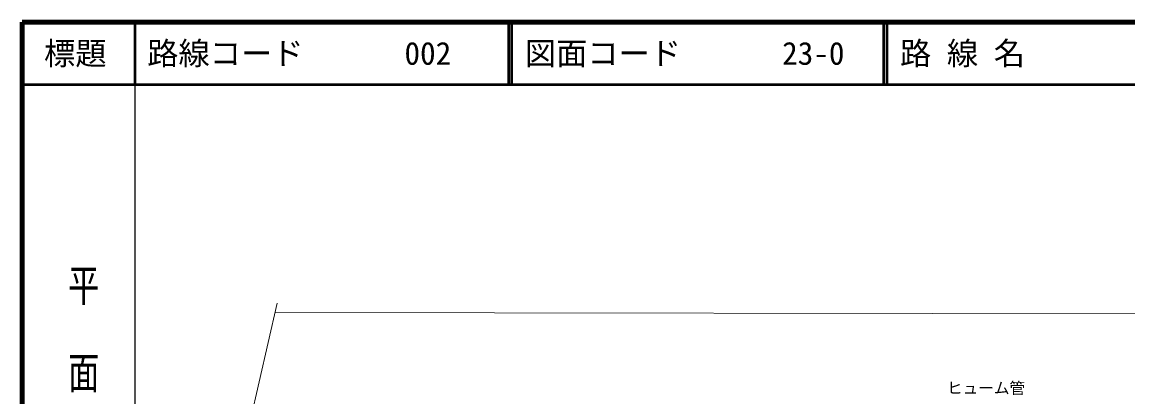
# Model space of a CAD drawing. Units: millimetres, scale not verified. Extents: x 40000 to 680000, y 20000 to 380000.
# Drawn here: x 40000 to 216817, y 320013 to 380000 of the extents above; entities that cross this region are included whole.
import ezdxf
from ezdxf.enums import TextEntityAlignment as Align

# ---------------------------------------------------------------- set-up
doc = ezdxf.new("R2010")
doc.units = ezdxf.units.MM
doc.header["$LTSCALE"] = 1000
for name, color, linetype, lineweight in [('M-TTL', 2, 'Continuous', 140), ('M-TTL-BAND', 7, 'Continuous', 25), ('M-TTL-LINE', 7, 'Continuous', 50), ('S-BGD-HTXT', 6, 'Continuous', 13)]:
    doc.layers.add(name, color=color, linetype=linetype, lineweight=lineweight)
doc.layers.add('M-TTL-TXT', color=7, linetype='Continuous')
doc.styles.add('@ＭＳ ゴシック', font='')
doc.styles.add('ＭＳ ゴシック', font='')
doc.styles.get('@ＭＳ ゴシック').set_extended_font_data('@MS Gothic')
doc.styles.get('ＭＳ ゴシック').set_extended_font_data('MS Gothic')

msp = doc.modelspace()

# ---------------------------------------------------------------- linework, layer by layer
at = {"layer": 'M-TTL'}
for p, q in [((40000, 380000), (40000, 20000)), ((680000, 380000), (40000, 380000))]:
    msp.add_line(p, q, dxfattribs=at)
at = {"layer": 'M-TTL-BAND'}
msp.add_line((58000, 370000), (58000, 20000), dxfattribs=at)
at = {"layer": 'M-TTL-LINE'}
for p, q in [((58000, 380000), (58000, 370000)), ((117750, 380000), (117750, 370000)), ((118250, 380000), (118250, 370000)), ((177750, 380000), (177750, 370000)), ((178250, 380000), (178250, 370000)), ((40000, 370000), (680000, 370000))]:
    msp.add_line(p, q, dxfattribs=at)
at = {"layer": 'S-BGD-HTXT'}
for p, q in [((63084, 257868), (80796, 335015)), ((80455, 333531), (246133, 333247))]:
    msp.add_line(p, q, dxfattribs=at)

# ---------------------------------------------------------------- texts
at = {"layer": 'M-TTL-BAND', "style": '@ＭＳ ゴシック', "width": 1.4}
msp.add_text('平  面  図', height=3666, rotation=270, dxfattribs=at).set_placement((49777, 306475), align=Align.MIDDLE_RIGHT)
at = {"layer": 'M-TTL-TXT', "style": 'ＭＳ ゴシック'}
msp.add_text('標題', height=3666, dxfattribs=at).set_placement((48500, 375000), align=Align.MIDDLE_CENTER)
for s, p in [('路線コード', (60000, 375000)), ('002', (101142, 375000)), ('図面コード', (120380, 375000)), ('23-0', (161521, 375000)), ('路 線 名', (180380, 375000))]:
    msp.add_text(s, height=3666, dxfattribs=at).set_placement(p, align=Align.MIDDLE_LEFT)
at = {"layer": 'S-BGD-HTXT', "style": 'ＭＳ ゴシック'}
msp.add_text('ヒューム管', height=1833, rotation=359.9, dxfattribs=at).set_placement((187884, 319982), align=Align.BOTTOM_LEFT)

doc.saveas('drawing.dxf')
